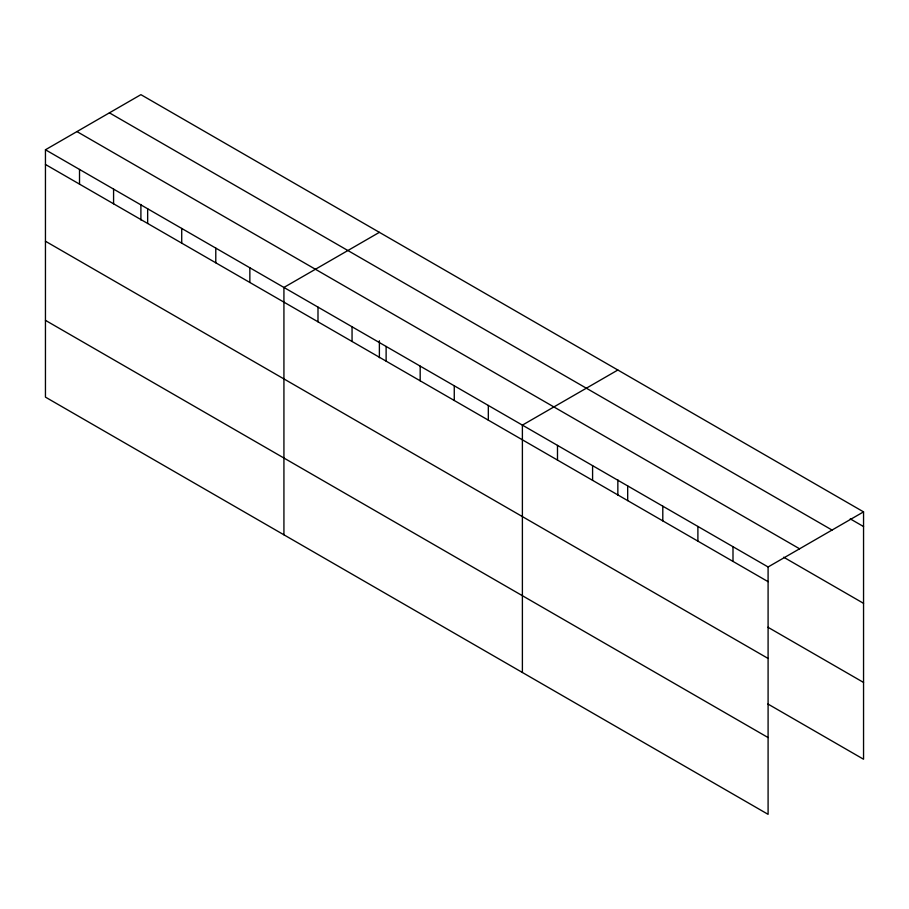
<?xml version="1.0" encoding="UTF-8"?>
<svg xmlns="http://www.w3.org/2000/svg" width="909" height="909" viewBox="0 0 909 909"><rect width="100%" height="100%" fill="white"/><g stroke="black" fill="none" stroke-linecap="round" stroke-linejoin="round"><path stroke-width="1.36" d="M45.45 149.769L768.094 566.977L768.094 814.339L45.45 397.131L45.45 149.769L140.906 94.661L863.55 511.869L863.55 759.231L767.935 704.02M379.383 232.34L283.926 287.449L283.926 534.81M617.847 370.02L522.391 425.128L522.391 672.49M768.094 566.977L863.55 511.869M850.233 518.869L863.55 526.55M109.41 112.841L832.053 530.061M76.947 131.578L799.59 548.797M783.672 557.217L863.55 603.337M45.45 164.461L768.094 581.669M767.935 627.244L863.55 682.443M45.45 241.237L768.094 658.446M45.45 320.343L768.094 737.563M732.995 546.718L732.995 561.398M697.896 526.459L697.896 541.139M662.797 506.188L662.797 520.88M627.687 485.929L627.687 500.609M617.847 479.85L617.847 495.394M592.588 465.658L592.588 480.35M557.49 445.399L557.49 460.079M488.326 405.459L488.326 420.151M454.261 385.791L454.261 400.483M420.185 366.122L420.185 380.814M386.12 346.454L386.12 361.146M379.383 340.761L379.383 357.714M352.056 326.786L352.056 341.477M317.991 307.117L317.991 321.809M249.85 267.78L249.85 282.472M215.785 248.112L215.785 262.803M181.72 228.443L181.72 243.135M147.656 208.775L147.656 223.466M140.906 204.491L140.906 220.023M113.58 189.106L113.58 203.798M79.515 169.438L79.515 184.129"/></g></svg>
